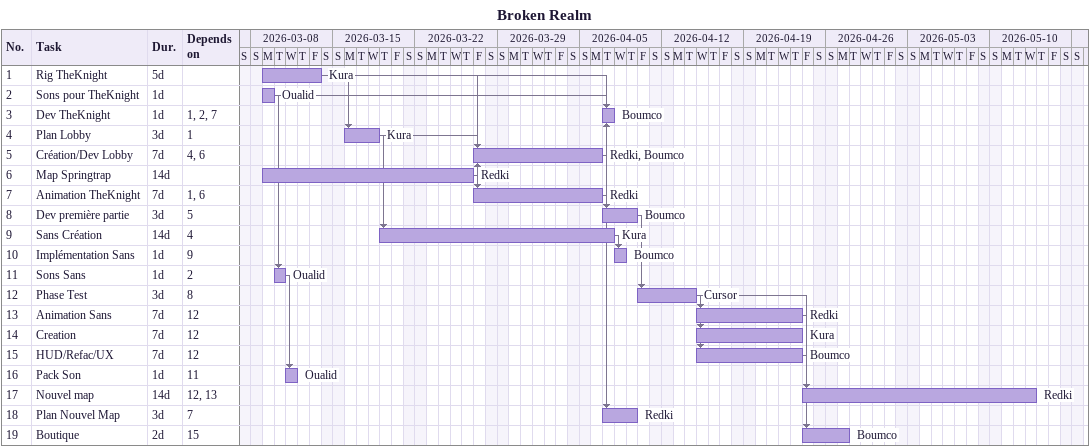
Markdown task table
Broken Realm

| ID | Task | Duration | Start | Finish | Predecessors | Resources |
|---|---|---|---|---|---|---|
| 1 | Rig TheKnight | 5d | 2026-03-09 | 2026-03-13 |  | Kura |
| 2 | Sons pour TheKnight | 1d | 2026-03-09 | 2026-03-09 |  | Oualid |
| 3 | Dev TheKnight | 1d | 2026-04-07 | 2026-04-07 | 1, 2, 7 | Boumco |
| 4 | Plan Lobby | 3d | 2026-03-16 | 2026-03-18 | 1 | Kura |
| 5 | Création/Dev Lobby | 7d | 2026-03-27 | 2026-04-06 | 4, 6 | Redki, Boumco |
| 6 | Map Springtrap | 14d | 2026-03-09 | 2026-03-26 |  | Redki |
| 7 | Animation TheKnight | 7d | 2026-03-27 | 2026-04-06 | 1, 6 | Redki |
| 8 | Dev première partie | 3d | 2026-04-07 | 2026-04-09 | 5 | Boumco |
| 9 | Sans Création | 14d | 2026-03-19 | 2026-04-07 | 4 | Kura |
| 10 | Implémentation Sans | 1d | 2026-04-08 | 2026-04-08 | 9 | Boumco |
| 11 | Sons Sans | 1d | 2026-03-10 | 2026-03-10 | 2 | Oualid |
| 12 | Phase Test | 3d | 2026-04-10 | 2026-04-14 | 8 | Cursor |
| 13 | Animation Sans | 7d | 2026-04-15 | 2026-04-23 | 12 | Redki |
| 14 | Creation | 7d | 2026-04-15 | 2026-04-23 | 12 | Kura |
| 15 | HUD/Refac/UX | 7d | 2026-04-15 | 2026-04-23 | 12 | Boumco |
| 16 | Pack Son | 1d | 2026-03-11 | 2026-03-11 | 11 | Oualid |
| 17 | Nouvel map | 14d | 2026-04-24 | 2026-05-13 | 12, 13 | Redki |
| 18 | Plan Nouvel Map | 3d | 2026-04-07 | 2026-04-09 | 7 | Redki |
| 19 | Boutique | 2d | 2026-04-24 | 2026-04-27 | 15 | Boumco |
